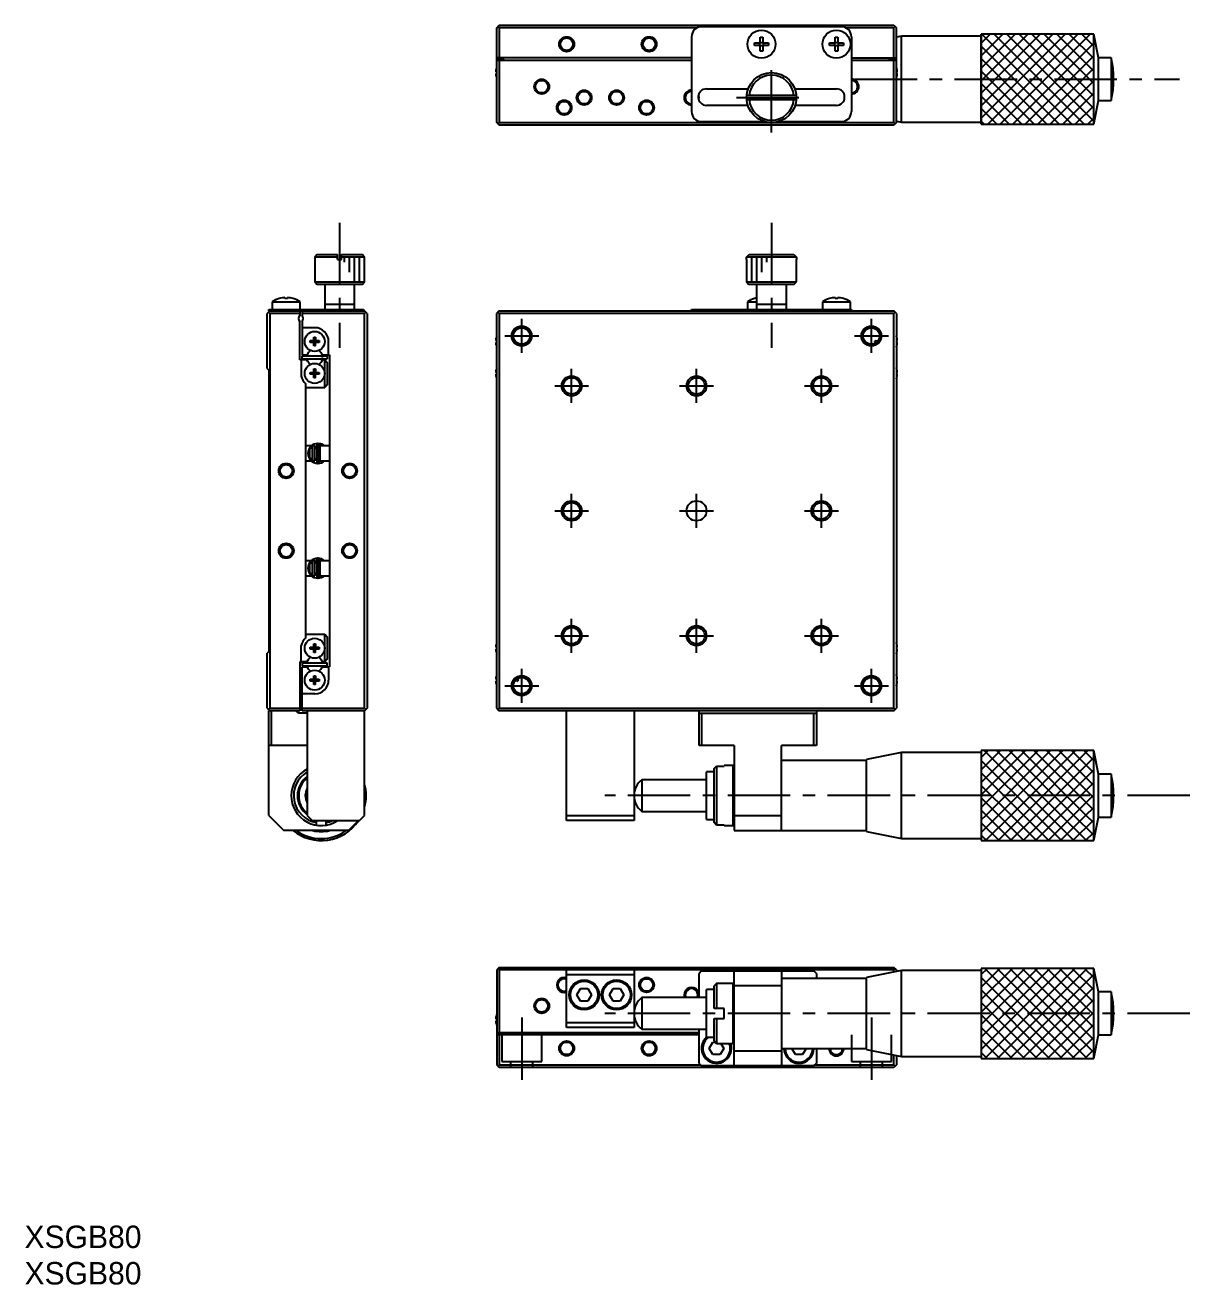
# Model space of a CAD drawing. Extents: x -23 to 392, y 4 to 256.
# Drawn here: x -23 to 210.2, y 4.2 to 256.3 of the extents above; entities that cross this region are included whole.
import ezdxf

# ---------------------------------------------------------------- set-up
doc = ezdxf.new("R2010")
doc.units = 0
doc.header["$LTSCALE"] = 10
doc.linetypes.add('CENTER', pattern=[2, 1.25, -0.25, 0.25, -0.25])
doc.linetypes.add('DASHED', pattern=[3.5, 2, -1.5])
doc.layers.get('0').update_dxf_attribs({"linetype": 'CONTINUOUS'})
doc.layers.add('CENTER', color=1, linetype='CENTER')
doc.styles.get("Standard").update_dxf_attribs({"font": 'FGP教科書体NT-M'})

msp = doc.modelspace()

# ---------------------------------------------------------------- linework, layer by layer
at = {"color": 7, "linetype": 'CONTINUOUS'}
for p, q in [((71.444519, 255.826971), (71.944519, 256.326971)), ((71.444519, 236.826971), (71.444519, 255.826971)), ((71.944519, 255.826971), (71.694519, 256.076971)), ((71.944519, 256.326971), (150.944519, 256.326971)), ((111.572739, 255.826971), (71.944519, 255.826971)), ((71.944519, 255.826971), (71.944519, 249.826971)), ((140.444519, 256.026971), (112.444519, 256.026971)), ((150.944519, 255.826971), (141.316298, 255.826971)), ((150.944519, 256.326971), (151.444519, 255.826971)), ((151.194519, 256.076971), (150.944519, 255.826971)), ((150.944519, 249.826971), (150.944519, 255.826971)), ((151.444519, 236.826971), (151.444519, 255.826971)), ((110.444519, 254.026971), (110.444519, 239.026971)), ((123.04538, 252.266971), (123.04538, 252.786971)), ((123.04538, 252.786971), (124.184519, 252.786971)), ((124.184519, 252.266971), (123.04538, 252.266971)), ((124.115077, 252.266971), (124.115077, 252.786971)), ((124.184519, 253.92611), (124.704519, 253.92611)), ((124.184519, 252.786971), (124.184519, 253.92611)), ((124.184519, 252.856413), (124.704519, 252.856413)), ((124.184519, 251.127832), (124.184519, 252.266971)), ((124.704519, 252.197529), (124.184519, 252.197529)), ((124.704519, 253.92611), (124.704519, 252.786971)), ((124.704519, 252.786971), (125.843658, 252.786971)), ((124.704519, 252.266971), (124.704519, 251.127832)), ((125.843658, 252.266971), (124.704519, 252.266971)), ((124.77396, 252.786971), (124.77396, 252.266971)), ((125.843658, 252.786971), (125.843658, 252.266971)), ((138.04538, 252.266971), (138.04538, 252.786971)), ((138.04538, 252.786971), (139.184519, 252.786971)), ((139.184519, 252.266971), (138.04538, 252.266971)), ((139.115077, 252.266971), (139.115077, 252.786971)), ((139.184519, 253.92611), (139.704519, 253.92611)), ((139.184519, 252.786971), (139.184519, 253.92611)), ((139.184519, 252.856413), (139.704519, 252.856413)), ((139.184519, 251.127832), (139.184519, 252.266971)), ((139.704519, 252.197529), (139.184519, 252.197529)), ((139.704519, 253.92611), (139.704519, 252.786971)), ((139.704519, 252.786971), (140.843658, 252.786971)), ((139.704519, 252.266971), (139.704519, 251.127832)), ((140.843658, 252.266971), (139.704519, 252.266971)), ((139.77396, 252.786971), (139.77396, 252.266971)), ((140.843658, 252.786971), (140.843658, 252.266971)), ((142.444519, 254.026971), (142.444519, 239.026971)), ((152.444519, 254.126971), (151.444519, 253.926971)), ((152.444519, 236.926971), (152.444519, 254.126971)), ((168.444519, 254.126971), (152.444519, 254.126971)), ((190.944519, 254.526971), (168.444519, 254.526971)), ((168.444519, 236.526971), (168.444519, 254.526971)), ((190.944519, 254.526971), (168.444519, 254.526971)), ((168.444519, 254.526971), (168.444519, 236.526971)), ((191.944519, 249.826971), (190.944519, 254.526971)), ((190.944519, 236.526971), (190.944519, 254.526971)), ((190.944519, 236.526971), (190.944519, 254.526971)), ((110.444519, 249.826971), (71.444519, 249.826971)), ((124.704519, 251.127832), (124.184519, 251.127832)), ((139.704519, 251.127832), (139.184519, 251.127832)), ((142.444519, 249.826971), (151.444519, 249.826971)), ((194.444519, 249.826971), (191.944519, 249.826971)), ((191.944519, 241.226971), (191.944519, 249.826971)), ((194.444519, 249.826971), (194.444519, 241.226971)), ((71.370375, 247.715587), (71.374997, 247.713332)), ((71.444519, 249.526971), (72.844519, 249.526971)), ((71.444519, 249.326971), (110.444519, 249.326971)), ((71.944519, 249.326971), (71.944519, 236.826971)), ((72.844519, 249.326971), (72.844519, 249.526971)), ((142.444519, 249.326971), (151.444519, 249.326971)), ((151.444519, 249.526971), (150.044519, 249.526971)), ((150.044519, 249.326971), (150.044519, 249.526971)), ((150.944519, 236.826971), (150.944519, 249.326971)), ((151.51404, 247.713332), (151.518663, 247.715587)), ((71.25466, 247.006971), (71.374997, 247.006971)), ((71.374997, 246.646971), (71.25466, 246.646971)), ((71.374997, 245.940609), (71.370375, 245.938355)), ((71.374997, 247.006971), (71.374997, 246.646971)), ((151.51404, 247.006971), (151.634378, 247.006971)), ((151.51404, 246.646971), (151.51404, 247.006971)), ((151.634378, 246.646971), (151.51404, 246.646971)), ((151.518663, 245.938355), (151.51404, 245.940609)), ((113.444519, 243.576971), (121.76077, 243.576971)), ((131.428493, 242.226971), (121.460544, 242.226971)), ((131.128267, 243.576971), (139.444519, 243.576971)), ((121.690836, 240.276971), (113.444519, 240.276971)), ((121.460544, 241.426971), (131.428493, 241.426971)), ((139.444519, 240.276971), (131.198201, 240.276971)), ((190.944519, 236.526971), (191.944519, 241.226971)), ((191.944519, 241.226971), (194.444519, 241.226971)), ((112.444519, 237.026971), (125.044519, 237.026971)), ((127.844519, 237.026971), (140.444519, 237.026971)), ((151.444519, 237.126971), (152.444519, 236.926971)), ((71.944519, 236.326971), (71.444519, 236.826971)), ((71.944519, 236.826971), (71.694519, 236.576971)), ((71.944519, 236.826971), (150.944519, 236.826971)), ((150.944519, 236.326971), (71.944519, 236.326971)), ((151.194519, 236.576971), (150.944519, 236.826971)), ((151.444519, 236.826971), (150.944519, 236.326971)), ((152.444519, 236.926971), (168.444519, 236.926971)), ((168.444519, 236.526971), (190.944519, 236.526971)), ((168.444519, 236.526971), (190.944519, 236.526971)), ((35.499437, 210.426823), (34.999437, 209.926823)), ((39.599437, 209.926823), (34.999437, 209.926823)), ((34.999437, 209.926823), (34.999437, 204.926823)), ((35.499437, 210.426823), (39.599437, 210.426823)), ((39.599437, 209.426823), (39.599437, 210.426823)), ((39.599437, 209.426823), (40.399437, 209.426823)), ((40.399437, 210.426823), (44.499437, 210.426823)), ((40.399437, 209.426823), (40.399437, 210.426823)), ((44.999437, 209.926823), (40.399437, 209.926823)), ((44.999437, 209.926823), (44.499437, 210.426823)), ((44.999437, 204.926823), (44.999437, 209.926823)), ((121.444519, 209.426823), (121.460544, 209.426823)), ((121.444519, 209.426823), (121.444519, 204.926823)), ((121.460544, 209.926823), (121.962332, 210.426823)), ((121.460544, 209.426823), (121.460544, 209.926823)), ((131.428493, 209.926823), (121.460544, 209.926823)), ((121.962332, 210.426823), (130.926706, 210.426823)), ((130.926706, 210.426823), (131.428493, 209.926823)), ((131.428493, 209.926823), (131.428493, 209.426823)), ((131.428493, 209.426823), (131.444519, 209.426823)), ((131.444519, 204.926823), (131.444519, 209.426823)), ((34.999437, 204.926823), (35.499437, 204.426823)), ((34.999437, 204.926823), (44.999437, 204.926823)), ((44.499437, 204.426823), (35.499437, 204.426823)), ((36.999437, 204.426823), (36.999437, 199.426823)), ((42.999437, 199.426823), (42.999437, 204.426823)), ((44.499437, 204.426823), (44.999437, 204.926823)), ((121.444519, 204.926823), (131.444519, 204.926823)), ((121.444519, 204.926823), (121.944519, 204.426823)), ((130.944519, 204.426823), (121.944519, 204.426823)), ((123.444519, 204.426823), (123.444519, 199.426823)), ((129.444519, 199.426823), (129.444519, 204.426823)), ((130.944519, 204.426823), (131.444519, 204.926823)), ((29.039437, 201.620028), (29.039437, 201.813285)), ((29.559437, 201.813285), (29.559437, 201.620028)), ((139.184519, 201.620028), (139.184519, 201.813285)), ((139.704519, 201.813285), (139.704519, 201.620028)), ((25.799437, 199.126823), (25.799437, 199.426823)), ((25.799437, 199.426823), (44.799437, 199.426823)), ((26.499437, 200.969286), (32.099437, 200.969286)), ((26.499437, 200.969286), (26.499437, 199.426823)), ((27.900298, 201.620028), (27.897289, 201.626196)), ((29.559437, 201.620028), (29.039437, 201.620028)), ((30.701585, 201.626196), (30.698576, 201.620028)), ((32.099437, 199.426823), (32.099437, 200.969286)), ((42.999437, 200.426823), (36.999437, 200.426823)), ((44.799437, 199.426823), (44.799437, 199.126823)), ((110.444519, 199.126823), (110.444519, 199.426823)), ((110.444519, 199.426823), (142.444519, 199.426823)), ((121.644519, 200.969286), (123.444519, 200.969286)), ((121.644519, 200.969286), (121.644519, 199.426823)), ((123.04538, 201.620028), (123.042371, 201.626196)), ((129.444519, 200.426823), (123.444519, 200.426823)), ((136.644519, 200.969286), (142.244519, 200.969286)), ((136.644519, 200.969286), (136.644519, 199.426823)), ((138.04538, 201.620028), (138.042371, 201.626196)), ((139.704519, 201.620028), (139.184519, 201.620028)), ((140.846666, 201.626196), (140.843658, 201.620028)), ((142.244519, 199.426823), (142.244519, 200.969286)), ((142.444519, 199.426823), (142.444519, 199.126823)), ((25.999437, 199.126823), (25.499437, 198.626823)), ((25.499437, 187.626823), (25.499437, 198.626823)), ((25.999437, 198.626823), (25.749437, 198.876823)), ((25.799437, 199.126823), (44.999437, 199.126823)), ((25.999437, 198.626823), (25.999437, 119.626823)), ((31.999437, 198.626823), (25.999437, 198.626823)), ((31.999437, 199.126823), (31.999437, 198.288261)), ((31.999437, 189.326823), (31.999437, 196.965385)), ((32.499437, 199.126823), (32.499437, 198.226823)), ((44.999437, 198.626823), (32.499437, 198.626823)), ((32.499437, 197.026823), (32.499437, 190.326823)), ((45.499437, 198.626823), (44.999437, 199.126823)), ((45.249437, 198.876823), (44.999437, 198.626823)), ((44.999437, 119.626823), (44.999437, 198.626823)), ((45.499437, 198.626823), (45.499437, 119.626823)), ((71.944519, 199.126823), (71.444519, 198.626823)), ((71.444519, 119.626823), (71.444519, 198.626823)), ((71.944519, 198.626823), (71.694519, 198.876823)), ((71.944519, 199.126823), (150.944519, 199.126823)), ((150.944519, 198.626823), (71.944519, 198.626823)), ((71.944519, 198.626823), (71.944519, 119.626823)), ((151.444519, 198.626823), (150.944519, 199.126823)), ((151.194519, 198.876823), (150.944519, 198.626823)), ((150.944519, 119.626823), (150.944519, 198.626823)), ((151.444519, 198.626823), (151.444519, 119.626823)), ((35.049437, 195.776823), (32.499437, 195.776823)), ((34.113075, 193.206823), (34.819437, 193.206823)), ((34.113075, 192.846823), (34.113075, 193.206823)), ((34.819437, 192.846823), (34.113075, 192.846823)), ((34.819437, 193.913185), (35.179437, 193.913185)), ((34.819437, 193.206823), (34.819437, 193.913185)), ((34.829809, 193.196451), (34.819437, 193.206823)), ((34.829809, 192.857195), (34.819437, 192.846823)), ((34.819437, 192.140462), (34.819437, 192.846823)), ((35.179437, 192.140462), (34.819437, 192.140462)), ((34.829809, 192.857195), (34.829809, 193.196451)), ((34.829809, 193.196451), (35.169065, 193.196451)), ((35.169065, 192.857195), (34.829809, 192.857195)), ((35.169065, 193.196451), (35.179437, 193.206823)), ((35.169065, 193.196451), (35.169065, 192.857195)), ((35.169065, 192.857195), (35.179437, 192.846823)), ((35.179437, 193.913185), (35.179437, 193.206823)), ((35.179437, 193.206823), (35.885798, 193.206823)), ((35.885798, 192.846823), (35.179437, 192.846823)), ((35.179437, 192.140462), (35.179437, 192.846823)), ((35.885798, 193.206823), (35.885798, 192.846823)), ((37.799437, 190.326823), (37.799437, 193.026823)), ((71.25466, 193.206823), (71.374997, 193.206823)), ((71.374997, 192.846823), (71.25466, 192.846823)), ((71.370375, 193.915439), (71.374997, 193.913185)), ((71.374997, 192.140462), (71.370375, 192.138207)), ((71.374997, 193.206823), (71.374997, 192.846823)), ((147.075773, 192.988107), (147.044519, 192.973053)), ((147.106516, 193.004416), (147.075773, 192.988107)), ((147.136546, 193.02205), (147.106516, 193.004416)), ((147.165666, 193.041079), (147.136546, 193.02205)), ((147.193675, 193.061576), (147.165666, 193.041079)), ((147.220374, 193.08361), (147.193675, 193.061576)), ((147.233497, 193.095552), (147.220374, 193.08361)), ((147.24621, 193.107989), (147.233497, 193.095552)), ((147.25844, 193.120907), (147.24621, 193.107989)), ((147.270113, 193.134291), (147.25844, 193.120907)), ((147.281158, 193.148129), (147.270113, 193.134291)), ((147.291502, 193.162407), (147.281158, 193.148129)), ((147.301071, 193.177111), (147.291502, 193.162407)), ((147.30821, 193.189342), (147.301071, 193.177111)), ((147.314782, 193.20188), (147.30821, 193.189342)), ((147.320743, 193.214676), (147.314782, 193.20188)), ((147.326051, 193.227685), (147.320743, 193.214676)), ((147.330663, 193.24086), (147.326051, 193.227685)), ((147.334536, 193.254155), (147.330663, 193.24086)), ((147.337248, 193.26566), (147.334536, 193.254155)), ((147.339397, 193.277251), (147.337248, 193.26566)), ((147.340982, 193.288888), (147.339397, 193.277251)), ((147.342007, 193.300528), (147.340982, 193.288888)), ((147.3424, 193.307826), (147.342007, 193.300528)), ((151.51404, 193.913185), (151.518663, 193.915439)), ((151.51404, 192.846823), (151.51404, 193.206823)), ((151.51404, 193.206823), (151.634378, 193.206823)), ((151.634378, 192.846823), (151.51404, 192.846823)), ((151.518663, 192.138207), (151.51404, 192.140462)), ((33.455025, 189.326823), (31.999437, 189.326823)), ((32.299437, 189.326823), (32.299437, 186.104808)), ((32.499437, 190.326823), (33.455025, 190.326823)), ((32.499437, 189.526823), (32.499437, 190.126823)), ((32.499437, 190.126823), (37.499437, 190.126823)), ((32.499437, 189.526823), (37.499437, 189.526823)), ((33.455025, 190.326823), (33.624621, 190.620573)), ((33.624621, 189.033073), (33.455025, 189.326823)), ((36.374252, 190.620573), (36.543849, 190.326823)), ((36.543849, 189.326823), (36.374252, 189.033073)), ((36.543849, 190.326823), (37.999437, 190.326823)), ((36.999437, 189.326823), (36.543849, 189.326823)), ((36.999437, 189.326823), (37.499437, 188.826823)), ((36.999437, 183.826823), (36.999437, 189.326823)), ((37.499437, 190.126823), (37.499437, 189.526823)), ((37.999437, 190.326823), (37.999437, 127.926823)), ((25.499437, 187.626823), (25.849437, 187.276823)), ((25.849437, 187.276823), (25.849437, 130.976823)), ((34.113075, 186.806823), (34.819437, 186.806823)), ((34.113075, 186.446823), (34.113075, 186.806823)), ((34.819437, 187.513185), (35.179437, 187.513185)), ((34.819437, 186.806823), (34.819437, 187.513185)), ((34.829809, 186.796451), (34.819437, 186.806823)), ((34.829809, 186.457195), (34.829809, 186.796451)), ((34.829809, 186.796451), (35.169065, 186.796451)), ((35.169065, 186.796451), (35.179437, 186.806823)), ((35.169065, 186.796451), (35.169065, 186.457195)), ((35.179437, 187.513185), (35.179437, 186.806823)), ((35.179437, 186.806823), (35.885798, 186.806823)), ((35.885798, 186.806823), (35.885798, 186.446823)), ((37.499437, 188.826823), (37.499437, 184.326823)), ((71.25466, 186.806823), (71.374997, 186.806823)), ((71.370375, 187.515439), (71.374997, 187.513185)), ((71.374997, 186.806823), (71.374997, 186.446823)), ((151.51404, 187.513185), (151.518663, 187.515439)), ((151.51404, 186.446823), (151.51404, 186.806823)), ((151.51404, 186.806823), (151.634378, 186.806823)), ((33.199437, 133.705886), (33.199437, 184.547761)), ((34.819437, 186.446823), (34.113075, 186.446823)), ((34.829809, 186.457195), (34.819437, 186.446823)), ((34.819437, 185.740462), (34.819437, 186.446823)), ((35.179437, 185.740462), (34.819437, 185.740462)), ((35.169065, 186.457195), (34.829809, 186.457195)), ((35.169065, 186.457195), (35.179437, 186.446823)), ((35.885798, 186.446823), (35.179437, 186.446823)), ((35.179437, 185.740462), (35.179437, 186.446823)), ((37.499437, 184.326823), (36.999437, 183.826823)), ((71.374997, 186.446823), (71.25466, 186.446823)), ((71.374997, 185.740462), (71.370375, 185.738207)), ((151.634378, 186.446823), (151.51404, 186.446823)), ((151.518663, 185.738207), (151.51404, 185.740462)), ((33.199437, 183.826823), (36.999437, 183.826823)), ((34.354053, 172.126823), (33.199437, 172.126823)), ((33.999437, 171.543338), (34.499437, 172.072507)), ((33.999437, 169.710308), (33.999437, 171.543338)), ((34.999437, 172.126823), (34.499437, 172.126823)), ((34.499437, 172.126823), (34.499437, 169.126823)), ((34.999399, 172.014244), (35.429119, 172.143116)), ((34.999437, 169.126823), (34.999437, 172.126823)), ((35.429171, 171.626823), (34.999437, 171.626823)), ((35.199437, 171.626823), (35.199437, 172.09137)), ((35.429171, 172.383511), (35.429171, 168.833511)), ((36.434212, 172.448991), (35.682811, 172.607044)), ((35.870415, 172.452361), (35.868584, 172.451583)), ((35.903716, 172.465488), (35.870415, 172.452361)), ((35.879171, 168.833511), (35.879171, 172.383511)), ((35.879171, 171.783959), (35.999429, 172.012676)), ((35.999437, 171.626823), (35.879171, 171.626823)), ((35.937619, 172.476933), (35.903716, 172.465488)), ((35.972042, 172.486671), (35.937619, 172.476933)), ((36.006899, 172.494677), (35.972042, 172.486671)), ((35.999437, 172.126823), (35.999437, 169.126823)), ((37.999437, 172.126823), (35.999437, 172.126823)), ((36.042106, 172.500932), (36.006899, 172.494677)), ((36.077576, 172.505421), (36.042106, 172.500932)), ((36.113223, 172.508133), (36.077576, 172.505421)), ((36.14896, 172.509062), (36.113223, 172.508133)), ((36.1847, 172.508205), (36.14896, 172.509062)), ((36.220355, 172.505563), (36.1847, 172.508205)), ((36.255838, 172.501143), (36.220355, 172.505563)), ((36.291062, 172.494956), (36.255838, 172.501143)), ((36.325941, 172.487016), (36.291062, 172.494956)), ((36.322692, 172.140417), (36.315805, 172.126823)), ((36.329678, 172.154648), (36.322692, 172.140417)), ((36.36039, 172.477341), (36.325941, 172.487016)), ((36.434575, 172.448842), (36.326206, 172.126796)), ((36.336722, 172.169433), (36.329678, 172.154648)), ((36.343779, 172.18468), (36.336722, 172.169433)), ((36.350809, 172.200299), (36.343779, 172.18468)), ((36.357768, 172.216194), (36.350809, 172.200299)), ((36.364614, 172.232269), (36.357768, 172.216194)), ((36.394322, 172.465955), (36.36039, 172.477341)), ((36.371306, 172.248428), (36.364614, 172.232269)), ((36.377803, 172.264572), (36.371306, 172.248428)), ((36.384067, 172.280604), (36.377803, 172.264572)), ((36.390059, 172.296426), (36.384067, 172.280604)), ((36.395742, 172.311945), (36.390059, 172.296426)), ((36.425909, 172.453618), (36.394322, 172.465955)), ((36.401084, 172.327064), (36.395742, 172.311945)), ((36.406051, 172.341694), (36.401084, 172.327064)), ((36.410613, 172.355745), (36.406051, 172.341694)), ((36.414743, 172.369133), (36.410613, 172.355745)), ((36.418415, 172.381777), (36.414743, 172.369133)), ((36.421608, 172.3936), (36.418415, 172.381777)), ((36.424303, 172.40453), (36.421608, 172.3936)), ((36.426482, 172.414503), (36.424303, 172.40453)), ((36.424477, 172.453914), (36.426619, 172.453225)), ((36.953791, 172.126992), (36.425437, 172.452691)), ((36.428134, 172.423456), (36.426482, 172.414503)), ((36.426619, 172.453225), (36.428232, 172.451284)), ((36.429247, 172.431337), (36.428134, 172.423456)), ((36.428232, 172.451284), (36.429306, 172.448102)), ((36.429815, 172.438098), (36.429247, 172.431337)), ((36.429306, 172.448102), (36.429835, 172.443697)), ((36.429835, 172.443697), (36.429815, 172.438098)), ((36.467765, 172.43441), (36.434212, 172.448991)), ((33.199437, 169.126823), (34.312818, 169.126823)), ((34.499437, 169.18114), (33.999437, 169.710308)), ((34.499437, 169.126823), (34.999437, 169.126823)), ((34.999437, 169.626823), (35.429171, 169.626823)), ((35.199437, 169.126823), (35.199437, 169.626823)), ((35.879171, 169.626823), (35.999437, 169.626823)), ((35.999392, 169.20437), (35.879171, 169.433062)), ((36.003865, 169.097549), (35.879189, 169.073892)), ((35.999437, 169.126823), (37.999437, 169.126823)), ((36.110671, 169.126449), (36.003865, 169.097549)), ((36.367322, 168.741286), (36.425909, 168.763403)), ((36.42234, 168.763462), (36.424477, 168.763107)), ((36.424477, 168.763107), (36.424159, 168.763883)), ((36.425909, 168.763403), (36.424477, 168.763107)), ((36.425652, 168.76442), (36.455908, 168.777377)), ((34.302977, 149.126823), (33.199437, 149.126823)), ((33.999437, 148.543338), (34.499437, 149.072507)), ((34.999437, 149.126823), (34.499437, 149.126823)), ((34.499437, 149.126823), (34.499437, 146.126823)), ((34.999387, 149.056176), (35.419891, 149.180799)), ((34.999437, 146.126823), (34.999437, 149.126823)), ((35.199437, 149.126823), (35.18494, 149.126823)), ((35.199437, 148.626823), (35.199437, 149.126823)), ((35.419942, 149.421194), (35.419942, 145.871194)), ((36.458537, 149.472094), (35.673583, 149.644727)), ((35.861187, 149.490045), (35.859355, 149.489266)), ((35.894488, 149.503171), (35.861187, 149.490045)), ((35.869942, 145.871194), (35.869942, 149.421194)), ((35.869942, 148.821642), (35.999406, 149.056348)), ((35.928391, 149.514617), (35.894488, 149.503171)), ((35.962813, 149.524355), (35.928391, 149.514617)), ((35.99767, 149.532361), (35.962813, 149.524355)), ((36.032877, 149.538616), (35.99767, 149.532361)), ((35.999437, 149.126823), (35.999437, 146.126823)), ((37.999437, 149.126823), (35.999437, 149.126823)), ((36.068347, 149.543105), (36.032877, 149.538616)), ((36.103994, 149.545817), (36.068347, 149.543105)), ((36.139731, 149.546745), (36.103994, 149.545817)), ((36.175471, 149.545888), (36.139731, 149.546745)), ((36.211126, 149.543247), (36.175471, 149.545888)), ((36.246609, 149.538827), (36.211126, 149.543247)), ((36.281833, 149.53264), (36.246609, 149.538827)), ((36.316713, 149.524699), (36.281833, 149.53264)), ((36.293064, 149.139194), (36.286033, 149.126823)), ((36.30037, 149.152646), (36.293064, 149.139194)), ((36.425346, 149.486525), (36.29653, 149.126795)), ((36.307897, 149.167078), (36.30037, 149.152646)), ((36.315588, 149.182382), (36.307897, 149.167078)), ((36.323387, 149.198444), (36.315588, 149.182382)), ((36.351161, 149.515024), (36.316713, 149.524699)), ((36.331234, 149.215144), (36.323387, 149.198444)), ((36.339071, 149.232357), (36.331234, 149.215144)), ((36.346839, 149.249954), (36.339071, 149.232357)), ((36.354481, 149.267804), (36.346839, 149.249954)), ((36.385093, 149.503638), (36.351161, 149.515024)), ((36.361939, 149.285772), (36.354481, 149.267804)), ((36.369157, 149.303725), (36.361939, 149.285772)), ((36.376081, 149.321528), (36.369157, 149.303725)), ((36.38266, 149.339049), (36.376081, 149.321528)), ((36.388844, 149.356155), (36.38266, 149.339049)), ((36.41668, 149.491301), (36.385093, 149.503638)), ((36.394588, 149.37272), (36.388844, 149.356155)), ((36.399847, 149.388619), (36.394588, 149.37272)), ((36.404584, 149.403734), (36.399847, 149.388619)), ((36.408761, 149.417951), (36.404584, 149.403734)), ((36.412349, 149.431164), (36.408761, 149.417951)), ((36.41532, 149.443274), (36.412349, 149.431164)), ((36.415249, 149.491598), (36.417598, 149.490753)), ((36.417652, 149.454191), (36.41532, 149.443274)), ((36.987414, 149.126976), (36.416208, 149.490375)), ((36.417598, 149.490753), (36.419292, 149.48836)), ((36.419328, 149.463832), (36.417652, 149.454191)), ((36.419292, 149.48836), (36.420317, 149.484437)), ((36.420335, 149.472127), (36.419328, 149.463832)), ((36.420317, 149.484437), (36.420665, 149.479012)), ((36.420665, 149.479012), (36.420335, 149.472127)), ((33.999437, 146.710308), (33.999437, 148.543338)), ((34.499437, 146.18114), (33.999437, 146.710308)), ((35.419942, 148.626823), (34.999437, 148.626823)), ((34.999437, 146.626823), (35.419942, 146.626823)), ((35.199437, 146.160926), (35.199437, 146.626823)), ((35.999437, 148.626823), (35.869942, 148.626823)), ((35.869942, 146.626823), (35.999437, 146.626823)), ((35.999396, 146.236046), (35.869942, 146.470746)), ((33.199437, 146.126823), (34.346897, 146.126823)), ((34.499437, 146.126823), (34.999437, 146.126823)), ((35.99945, 146.136361), (35.869961, 146.111576)), ((35.999437, 146.126823), (37.999437, 146.126823)), ((36.358093, 145.77897), (36.41668, 145.801087)), ((36.413111, 145.801145), (36.415249, 145.800791)), ((36.415249, 145.800791), (36.41493, 145.801566)), ((36.41668, 145.801087), (36.415249, 145.800791)), ((36.416424, 145.802104), (36.446679, 145.81506)), ((33.199437, 134.426823), (36.999437, 134.426823)), ((36.999437, 134.426823), (37.499437, 133.926823)), ((36.999437, 128.926823), (36.999437, 134.426823)), ((37.499437, 133.926823), (37.499437, 129.426823)), ((32.299437, 128.926823), (32.299437, 132.148839)), ((34.113075, 131.806823), (34.819437, 131.806823)), ((34.113075, 131.446823), (34.113075, 131.806823)), ((34.819437, 131.446823), (34.113075, 131.446823)), ((34.819437, 132.513185), (35.179437, 132.513185)), ((34.819437, 131.806823), (34.819437, 132.513185)), ((34.829809, 131.796451), (34.819437, 131.806823)), ((34.829809, 131.457195), (34.819437, 131.446823)), ((34.819437, 130.740462), (34.819437, 131.446823)), ((34.829809, 131.457195), (34.829809, 131.796451)), ((34.829809, 131.796451), (35.169065, 131.796451)), ((35.169065, 131.457195), (34.829809, 131.457195)), ((35.169065, 131.796451), (35.179437, 131.806823)), ((35.169065, 131.796451), (35.169065, 131.457195)), ((35.169065, 131.457195), (35.179437, 131.446823)), ((35.179437, 132.513185), (35.179437, 131.806823)), ((35.179437, 131.806823), (35.885798, 131.806823)), ((35.885798, 131.446823), (35.179437, 131.446823)), ((35.179437, 130.740462), (35.179437, 131.446823)), ((35.885798, 131.806823), (35.885798, 131.446823)), ((71.25466, 131.806823), (71.374997, 131.806823)), ((71.374997, 131.446823), (71.25466, 131.446823)), ((71.370375, 132.515439), (71.374997, 132.513185)), ((71.374997, 131.806823), (71.374997, 131.446823)), ((151.51404, 132.513185), (151.518663, 132.515439)), ((151.51404, 131.446823), (151.51404, 131.806823)), ((151.51404, 131.806823), (151.634378, 131.806823)), ((151.634378, 131.446823), (151.51404, 131.446823)), ((25.849437, 130.976823), (25.499437, 130.626823)), ((25.499437, 119.626823), (25.499437, 130.626823)), ((33.455025, 128.926823), (31.999437, 128.926823)), ((31.999437, 128.926823), (31.999437, 119.126823)), ((32.499437, 128.726823), (37.499437, 128.726823)), ((32.499437, 128.726823), (32.499437, 128.126823)), ((33.624621, 129.220573), (33.455025, 128.926823)), ((35.179437, 130.740462), (34.819437, 130.740462)), ((36.543849, 128.926823), (36.374252, 129.220573)), ((36.999437, 128.926823), (36.543849, 128.926823)), ((37.499437, 129.426823), (36.999437, 128.926823)), ((37.499437, 128.126823), (37.499437, 128.726823)), ((71.374997, 130.740462), (71.370375, 130.738207)), ((151.518663, 130.738207), (151.51404, 130.740462)), ((32.499437, 128.126823), (37.499437, 128.126823)), ((32.499437, 127.926823), (33.455025, 127.926823)), ((32.499437, 119.126823), (32.499437, 127.926823)), ((33.455025, 127.926823), (33.624621, 127.633073)), ((34.819437, 126.113185), (35.179437, 126.113185)), ((34.819437, 125.406823), (34.819437, 126.113185)), ((35.179437, 126.113185), (35.179437, 125.406823)), ((36.374252, 127.633073), (36.543849, 127.926823)), ((36.543849, 127.926823), (37.999437, 127.926823)), ((37.799437, 127.926823), (37.799437, 125.226823)), ((71.370375, 126.115439), (71.374997, 126.113185)), ((151.51404, 126.113185), (151.518663, 126.115439)), ((34.113075, 125.406823), (34.819437, 125.406823)), ((34.113075, 125.046823), (34.113075, 125.406823)), ((34.819437, 125.046823), (34.113075, 125.046823)), ((34.829809, 125.396451), (34.819437, 125.406823)), ((34.829809, 125.057195), (34.819437, 125.046823)), ((34.819437, 124.340462), (34.819437, 125.046823)), ((35.179437, 124.340462), (34.819437, 124.340462)), ((34.829809, 125.057195), (34.829809, 125.396451)), ((34.829809, 125.396451), (35.169065, 125.396451)), ((35.169065, 125.057195), (34.829809, 125.057195)), ((35.169065, 125.396451), (35.179437, 125.406823)), ((35.169065, 125.396451), (35.169065, 125.057195)), ((35.169065, 125.057195), (35.179437, 125.046823)), ((35.179437, 125.406823), (35.885798, 125.406823)), ((35.885798, 125.046823), (35.179437, 125.046823)), ((35.179437, 124.340462), (35.179437, 125.046823)), ((35.885798, 125.406823), (35.885798, 125.046823)), ((71.25466, 125.406823), (71.374997, 125.406823)), ((71.374997, 125.046823), (71.25466, 125.046823)), ((71.374997, 124.340462), (71.370375, 124.338207)), ((71.374997, 125.406823), (71.374997, 125.046823)), ((75.546637, 124.94582), (75.54703, 124.953119)), ((75.54703, 124.953119), (75.548055, 124.964759)), ((75.548055, 124.964759), (75.549641, 124.976395)), ((75.549641, 124.976395), (75.551789, 124.987987)), ((75.551789, 124.987987), (75.554501, 124.999491)), ((75.554501, 124.999491), (75.558374, 125.012786)), ((75.558374, 125.012786), (75.562986, 125.025962)), ((75.562986, 125.025962), (75.568294, 125.03897)), ((75.568294, 125.03897), (75.574255, 125.051767)), ((75.574255, 125.051767), (75.580827, 125.064304)), ((75.580827, 125.064304), (75.587966, 125.076536)), ((75.587966, 125.076536), (75.597536, 125.09124)), ((75.597536, 125.09124), (75.607879, 125.105517)), ((75.607879, 125.105517), (75.618924, 125.119355)), ((75.618924, 125.119355), (75.630597, 125.13274)), ((75.630597, 125.13274), (75.642827, 125.145658)), ((75.642827, 125.145658), (75.65554, 125.158094)), ((75.65554, 125.158094), (75.668663, 125.170037)), ((75.668663, 125.170037), (75.695363, 125.192071)), ((75.695363, 125.192071), (75.723372, 125.212567)), ((75.723372, 125.212567), (75.752491, 125.231597)), ((75.752491, 125.231597), (75.782522, 125.24923)), ((75.782522, 125.24923), (75.813264, 125.265539)), ((75.813264, 125.265539), (75.844519, 125.280594)), ((151.51404, 125.046823), (151.51404, 125.406823)), ((151.51404, 125.406823), (151.634378, 125.406823)), ((151.634378, 125.046823), (151.51404, 125.046823)), ((151.518663, 124.338207), (151.51404, 124.340462)), ((35.049437, 122.476823), (32.499437, 122.476823)), ((25.499437, 119.626823), (25.999437, 119.126823)), ((25.749437, 119.376823), (25.999437, 119.626823)), ((31.999437, 119.126823), (25.799437, 119.126823)), ((25.799437, 98.126823), (25.799437, 119.126823)), ((25.999437, 119.626823), (31.999437, 119.626823)), ((26.299437, 119.126823), (26.299437, 112.126823)), ((31.799437, 118.626823), (31.299437, 119.126823)), ((33.499437, 118.626823), (31.799437, 118.626823)), ((32.499437, 119.626823), (44.999437, 119.626823)), ((44.999437, 119.126823), (32.499437, 119.126823)), ((33.499437, 119.126823), (33.499437, 98.126823)), ((44.999437, 119.626823), (45.249437, 119.376823)), ((45.499437, 119.626823), (44.999437, 119.126823)), ((44.999437, 98.126823), (44.999437, 119.126823)), ((71.444519, 119.626823), (71.944519, 119.126823)), ((71.944519, 119.626823), (71.694519, 119.376823)), ((71.944519, 119.626823), (150.944519, 119.626823)), ((150.944519, 119.126823), (71.944519, 119.126823)), ((85.444519, 97.126823), (85.444519, 119.126823)), ((98.944519, 119.126823), (98.944519, 97.126823)), ((111.944519, 112.126823), (111.944519, 119.126823)), ((111.944519, 118.626823), (135.444519, 118.626823)), ((112.444519, 118.626823), (112.444519, 112.126823)), ((134.944519, 112.126823), (134.944519, 118.626823)), ((135.444519, 119.126823), (135.444519, 112.126823)), ((151.194519, 119.376823), (150.944519, 119.626823)), ((150.944519, 119.126823), (151.444519, 119.626823)), ((33.499437, 112.126823), (25.799437, 112.126823)), ((118.944519, 112.126823), (111.944519, 112.126823)), ((118.944519, 112.126823), (118.944519, 95.126823)), ((135.444519, 112.126823), (128.444519, 112.126823)), ((128.444519, 95.126823), (128.444519, 112.126823)), ((190.944519, 111.126823), (168.444519, 111.126823)), ((168.444519, 111.126823), (168.444519, 93.126823)), ((190.944519, 111.126823), (168.444519, 111.126823)), ((168.444519, 111.126823), (168.444519, 93.126823)), ((190.944519, 93.126823), (190.944519, 111.126823)), ((191.944519, 106.426823), (190.944519, 111.126823)), ((190.944519, 93.126823), (190.944519, 111.126823)), ((145.444519, 109.126823), (128.444519, 109.126823)), ((152.444519, 110.726823), (145.444519, 109.326823)), ((145.444519, 94.926823), (145.444519, 109.326823)), ((152.444519, 93.526823), (152.444519, 110.726823)), ((168.444519, 110.726823), (152.444519, 110.726823)), ((114.944519, 106.876823), (113.444519, 106.876823)), ((113.444519, 97.376823), (113.444519, 106.876823)), ((114.944519, 107.53515), (115.444519, 108.042903)), ((114.944519, 96.718496), (114.944519, 107.53515)), ((115.444519, 108.042903), (115.444519, 96.210743)), ((115.444519, 108.042903), (116.944519, 108.042903)), ((118.744519, 108.126823), (116.944519, 108.126823)), ((116.944519, 108.042903), (116.944519, 108.126823)), ((118.744519, 96.126823), (118.744519, 108.126823)), ((118.944519, 107.926823), (118.744519, 108.126823)), ((191.944519, 97.826823), (191.944519, 106.426823)), ((194.444519, 106.426823), (191.944519, 106.426823)), ((194.444519, 106.426823), (194.444519, 97.826823)), ((100.511698, 105.301823), (100.511698, 98.951823)), ((113.444519, 105.301823), (100.511698, 105.301823)), ((100.511698, 98.951823), (113.444519, 98.951823)), ((25.799437, 98.126823), (28.799437, 95.126823)), ((33.499437, 98.126823), (34.499437, 97.126823)), ((34.499437, 97.126823), (43.999437, 97.126823)), ((35.299437, 97.126823), (35.299437, 96.210743)), ((37.299437, 96.210743), (37.299437, 97.126823)), ((41.799437, 95.126823), (43.799437, 97.126823)), ((43.999437, 97.126823), (44.999437, 98.126823)), ((85.444519, 98.126823), (98.944519, 98.126823)), ((98.944519, 97.126823), (85.444519, 97.126823)), ((113.444519, 97.376823), (114.944519, 97.376823)), ((115.444519, 96.210743), (114.944519, 96.718496)), ((116.944519, 96.210743), (115.444519, 96.210743)), ((116.944519, 96.126823), (116.944519, 96.210743)), ((116.944519, 96.126823), (118.744519, 96.126823)), ((118.744519, 96.126823), (118.944519, 96.326823)), ((118.944519, 98.126823), (128.444519, 98.126823)), ((190.944519, 93.126823), (191.944519, 97.826823)), ((191.944519, 97.826823), (194.444519, 97.826823)), ((41.799437, 95.126823), (28.799437, 95.126823)), ((118.944519, 95.126823), (145.444519, 95.126823)), ((145.444519, 94.926823), (152.444519, 93.526823)), ((152.444519, 93.526823), (168.444519, 93.526823)), ((168.444519, 93.126823), (190.944519, 93.126823)), ((168.444519, 93.126823), (190.944519, 93.126823)), ((71.944519, 67.73501), (71.444519, 67.23501)), ((71.444519, 67.23501), (71.444519, 48.23501)), ((71.694519, 67.48501), (71.944519, 67.23501)), ((71.944519, 67.73501), (150.944519, 67.73501)), ((71.944519, 67.23501), (71.944519, 54.73501)), ((150.944519, 67.23501), (71.944519, 67.23501)), ((85.444519, 55.73501), (85.444519, 67.23501)), ((98.944519, 66.23501), (85.444519, 66.23501)), ((98.944519, 67.23501), (98.944519, 55.73501)), ((112.444519, 67.03501), (111.944519, 66.53501)), ((111.944519, 61.71001), (111.944519, 66.53501)), ((112.444519, 67.03501), (134.944519, 67.03501)), ((118.944519, 48.03501), (118.944519, 67.03501)), ((128.444519, 67.03501), (128.444519, 48.03501)), ((135.444519, 66.53501), (134.944519, 67.03501)), ((135.444519, 66.53501), (135.444519, 65.53501)), ((152.444519, 67.13501), (145.444519, 65.73501)), ((145.444519, 51.33501), (145.444519, 65.73501)), ((151.444519, 67.23501), (150.944519, 67.73501)), ((150.944519, 67.23501), (151.194519, 67.48501)), ((150.944519, 66.83501), (150.944519, 67.23501)), ((151.444519, 67.23501), (151.444519, 66.93501)), ((168.444519, 67.13501), (152.444519, 67.13501)), ((152.444519, 49.93501), (152.444519, 67.13501)), ((190.944519, 67.53501), (168.444519, 67.53501)), ((168.444519, 67.53501), (168.444519, 49.53501)), ((190.944519, 67.53501), (168.444519, 67.53501)), ((168.444519, 67.53501), (168.444519, 49.53501)), ((191.944519, 62.83501), (190.944519, 67.53501)), ((190.944519, 49.53501), (190.944519, 67.53501)), ((190.944519, 49.53501), (190.944519, 67.53501)), ((87.501143, 62.23501), (88.222831, 63.48501)), ((88.222831, 63.48501), (89.666206, 63.48501)), ((89.666206, 63.48501), (90.387894, 62.23501)), ((94.001143, 62.23501), (94.722831, 63.48501)), ((94.722831, 63.48501), (96.166206, 63.48501)), ((96.166206, 63.48501), (96.887894, 62.23501)), ((114.944519, 63.28501), (113.444519, 63.28501)), ((113.444519, 53.78501), (113.444519, 63.28501)), ((115.444519, 64.53501), (114.944519, 64.03501)), ((114.944519, 59.53501), (114.944519, 64.03501)), ((115.444519, 64.53501), (115.444519, 59.53501)), ((118.744519, 64.53501), (115.444519, 64.53501)), ((118.944519, 64.33501), (118.744519, 64.53501)), ((118.744519, 52.53501), (118.744519, 64.53501)), ((128.444519, 64.03501), (118.944519, 64.03501)), ((145.444519, 65.53501), (128.444519, 65.53501)), ((88.222831, 60.98501), (87.501143, 62.23501)), ((89.666206, 60.98501), (88.222831, 60.98501)), ((90.387894, 62.23501), (89.666206, 60.98501)), ((94.722831, 60.98501), (94.001143, 62.23501)), ((96.166206, 60.98501), (94.722831, 60.98501)), ((96.887894, 62.23501), (96.166206, 60.98501)), ((113.444519, 61.71001), (100.511698, 61.71001)), ((100.511698, 61.71001), (100.511698, 55.36001)), ((194.444519, 62.83501), (191.944519, 62.83501)), ((191.944519, 54.23501), (191.944519, 62.83501)), ((194.444519, 62.83501), (194.444519, 54.23501)), ((71.370375, 58.123626), (71.374997, 58.121371)), ((116.944519, 59.53501), (114.944519, 59.53501)), ((116.944519, 57.53501), (116.944519, 59.53501)), ((71.25466, 57.41501), (71.374997, 57.41501)), ((71.374997, 57.05501), (71.25466, 57.05501)), ((71.374997, 56.348648), (71.370375, 56.346394)), ((71.374997, 57.41501), (71.374997, 57.05501)), ((85.444519, 56.73501), (98.944519, 56.73501)), ((98.944519, 55.73501), (85.444519, 55.73501)), ((114.944519, 53.03501), (114.944519, 57.53501)), ((114.944519, 57.53501), (116.944519, 57.53501)), ((115.444519, 57.53501), (115.444519, 52.53501)), ((71.444519, 54.73501), (111.944519, 54.73501)), ((71.444519, 54.53501), (72.844519, 54.53501)), ((111.944519, 54.23501), (71.444519, 54.23501)), ((71.944519, 54.23501), (71.944519, 48.23501)), ((72.844519, 54.73501), (72.844519, 54.53501)), ((100.511698, 55.36001), (113.444519, 55.36001)), ((111.944519, 48.53501), (111.944519, 55.36001)), ((113.444519, 53.78501), (114.944519, 53.78501)), ((114.944519, 53.03501), (115.444519, 52.53501)), ((190.944519, 49.53501), (191.944519, 54.23501)), ((191.944519, 54.23501), (194.444519, 54.23501)), ((114.001143, 51.53501), (114.722831, 52.78501)), ((114.722831, 50.28501), (114.001143, 51.53501)), ((114.722831, 52.78501), (115.194519, 52.78501)), ((115.444519, 52.53501), (118.744519, 52.53501)), ((116.887894, 51.53501), (116.166206, 50.28501)), ((116.310544, 52.53501), (116.887894, 51.53501)), ((118.744519, 52.53501), (118.944519, 52.73501)), ((118.944519, 51.03501), (128.444519, 51.03501)), ((128.444519, 51.53501), (145.444519, 51.53501)), ((131.222831, 50.28501), (130.501143, 51.53501)), ((133.387894, 51.53501), (132.666206, 50.28501)), ((135.444519, 51.53501), (135.444519, 48.53501)), ((145.444519, 51.33501), (152.444519, 49.93501)), ((71.944519, 47.73501), (71.444519, 48.23501)), ((71.694519, 47.98501), (71.944519, 48.23501)), ((71.944519, 48.23501), (112.244519, 48.23501)), ((111.944519, 48.53501), (112.444519, 48.03501)), ((134.944519, 48.03501), (112.444519, 48.03501)), ((116.166206, 50.28501), (114.722831, 50.28501)), ((132.666206, 50.28501), (131.222831, 50.28501)), ((134.944519, 48.03501), (135.444519, 48.53501)), ((135.144519, 48.23501), (150.944519, 48.23501)), ((150.944519, 48.23501), (150.944519, 50.23501)), ((150.944519, 48.23501), (151.194519, 47.98501)), ((151.444519, 48.23501), (150.944519, 47.73501)), ((151.444519, 50.13501), (151.444519, 48.23501)), ((152.444519, 49.93501), (168.444519, 49.93501)), ((168.444519, 49.53501), (190.944519, 49.53501)), ((168.444519, 49.53501), (190.944519, 49.53501)), ((150.944519, 47.73501), (71.944519, 47.73501))]:
    msp.add_line(p, q, dxfattribs=at)
at = {"color": 3, "linetype": 'CONTINUOUS'}
for p, q in [((168.444519, 252.717137), (170.254353, 254.526971)), ((168.444519, 250.217137), (172.754353, 254.526971)), ((168.444519, 247.717137), (175.254353, 254.526971)), ((168.444519, 245.217137), (177.754353, 254.526971)), ((168.444519, 242.717137), (180.254353, 254.526971)), ((168.444519, 240.217137), (182.754353, 254.526971)), ((168.444519, 237.717137), (185.254353, 254.526971)), ((168.444519, 252.128921), (184.046469, 236.526971)), ((168.546469, 254.526971), (186.546469, 236.526971)), ((169.754353, 236.526971), (187.754353, 254.526971)), ((171.046469, 254.526971), (189.046469, 236.526971)), ((172.254353, 236.526971), (190.254353, 254.526971)), ((173.546469, 254.526971), (190.944519, 237.128921)), ((174.754353, 236.526971), (190.944519, 252.717137)), ((176.046469, 254.526971), (190.944519, 239.628921)), ((178.546469, 254.526971), (190.944519, 242.128921)), ((181.046469, 254.526971), (190.944519, 244.628921)), ((183.546469, 254.526971), (190.944519, 247.128921)), ((186.046469, 254.526971), (190.944519, 249.628921)), ((188.546469, 254.526971), (190.944519, 252.128921)), ((168.444519, 249.628921), (181.546469, 236.526971)), ((177.254353, 236.526971), (190.944519, 250.217137)), ((168.444519, 247.128921), (179.046469, 236.526971)), ((179.754353, 236.526971), (190.944519, 247.717137)), ((168.444519, 244.628921), (176.546469, 236.526971)), ((182.254353, 236.526971), (190.944519, 245.217137)), ((168.444519, 242.128921), (174.046469, 236.526971)), ((184.754353, 236.526971), (190.944519, 242.717137)), ((168.444519, 239.628921), (171.546469, 236.526971)), ((187.254353, 236.526971), (190.944519, 240.217137)), ((168.444519, 237.128921), (169.046469, 236.526971)), ((189.754353, 236.526971), (190.944519, 237.717137)), ((40.999437, 208.926823), (40.999437, 209.926823)), ((41.999437, 206.926823), (41.999437, 209.926823)), ((42.999437, 204.926823), (42.999437, 209.926823)), ((43.999437, 204.926823), (43.999437, 209.926823)), ((122.444519, 209.926823), (122.444519, 204.926823)), ((123.444519, 209.926823), (123.444519, 204.926823)), ((124.444519, 209.926823), (124.444519, 206.926823)), ((125.444519, 209.926823), (125.444519, 208.926823)), ((168.444519, 109.767285), (169.804057, 111.126823)), ((168.444519, 107.267285), (172.304057, 111.126823)), ((168.444519, 104.767285), (174.804057, 111.126823)), ((168.444519, 102.267285), (177.304057, 111.126823)), ((168.444519, 99.767285), (179.804057, 111.126823)), ((168.996764, 111.126823), (181.900411, 98.223177)), ((169.400411, 98.223177), (182.304057, 111.126823)), ((171.496764, 111.126823), (184.400411, 98.223177)), ((171.900411, 98.223177), (184.804057, 111.126823)), ((173.996764, 111.126823), (186.900411, 98.223177)), ((174.400411, 98.223177), (187.304057, 111.126823)), ((176.496764, 111.126823), (189.400411, 98.223177)), ((176.900411, 98.223177), (189.804057, 111.126823)), ((178.996764, 111.126823), (190.944519, 99.179069)), ((181.496764, 111.126823), (190.944519, 101.679069)), ((183.996764, 111.126823), (190.944519, 104.179069)), ((186.496764, 111.126823), (190.944519, 106.679069)), ((188.996764, 111.126823), (190.944519, 109.179069)), ((168.444519, 109.179069), (179.400411, 98.223177)), ((179.400411, 98.223177), (190.944519, 109.767285)), ((168.444519, 106.679069), (176.900411, 98.223177)), ((181.900411, 98.223177), (190.944519, 107.267285)), ((168.444519, 104.179069), (174.400411, 98.223177)), ((184.400411, 98.223177), (190.944519, 104.767285)), ((168.444519, 101.679069), (171.900411, 98.223177)), ((186.900411, 98.223177), (190.944519, 102.267285)), ((168.444519, 99.179069), (169.400411, 98.223177)), ((189.400411, 98.223177), (190.944519, 99.767285)), ((168.444519, 97.267285), (169.400411, 98.223177)), ((168.444519, 94.767285), (171.900411, 98.223177)), ((168.444519, 96.679069), (171.996764, 93.126823)), ((169.304057, 93.126823), (174.400411, 98.223177)), ((169.400411, 98.223177), (174.496764, 93.126823)), ((171.804057, 93.126823), (176.900411, 98.223177)), ((171.900411, 98.223177), (176.996764, 93.126823)), ((174.304057, 93.126823), (179.400411, 98.223177)), ((174.400411, 98.223177), (179.496764, 93.126823)), ((176.804057, 93.126823), (181.900411, 98.223177)), ((176.900411, 98.223177), (181.996764, 93.126823)), ((179.304057, 93.126823), (184.400411, 98.223177)), ((179.400411, 98.223177), (184.496764, 93.126823)), ((181.804057, 93.126823), (186.900411, 98.223177)), ((181.900411, 98.223177), (186.996764, 93.126823)), ((184.304057, 93.126823), (189.400411, 98.223177)), ((184.400411, 98.223177), (189.496764, 93.126823)), ((186.804057, 93.126823), (190.944519, 97.267285)), ((186.900411, 98.223177), (190.944519, 94.179069)), ((189.400411, 98.223177), (190.944519, 96.679069)), ((168.444519, 94.179069), (169.496764, 93.126823)), ((189.304057, 93.126823), (190.944519, 94.767285)), ((168.444519, 66.309098), (169.67043, 67.53501)), ((168.444519, 63.809098), (172.17043, 67.53501)), ((168.444519, 61.309098), (174.67043, 67.53501)), ((168.444519, 58.809098), (177.17043, 67.53501)), ((168.444519, 56.309098), (179.67043, 67.53501)), ((168.444519, 53.809098), (182.17043, 67.53501)), ((168.444519, 51.309098), (184.67043, 67.53501)), ((168.444519, 65.720882), (184.630391, 49.53501)), ((169.130391, 67.53501), (187.130391, 49.53501)), ((169.17043, 49.53501), (187.17043, 67.53501)), ((171.630391, 67.53501), (189.630391, 49.53501)), ((171.67043, 49.53501), (189.67043, 67.53501)), ((174.130391, 67.53501), (190.944519, 50.720882)), ((174.17043, 49.53501), (190.944519, 66.309098)), ((176.630391, 67.53501), (190.944519, 53.220882)), ((179.130391, 67.53501), (190.944519, 55.720882)), ((181.630391, 67.53501), (190.944519, 58.220882)), ((184.130391, 67.53501), (190.944519, 60.720882)), ((186.630391, 67.53501), (190.944519, 63.220882)), ((189.130391, 67.53501), (190.944519, 65.720882)), ((168.444519, 63.220882), (182.130391, 49.53501)), ((176.67043, 49.53501), (190.944519, 63.809098)), ((168.444519, 60.720882), (179.630391, 49.53501)), ((179.17043, 49.53501), (190.944519, 61.309098)), ((168.444519, 58.220882), (177.130391, 49.53501)), ((181.67043, 49.53501), (190.944519, 58.809098)), ((168.444519, 55.720882), (174.630391, 49.53501)), ((184.17043, 49.53501), (190.944519, 56.309098)), ((168.444519, 53.220882), (172.130391, 49.53501)), ((186.67043, 49.53501), (190.944519, 53.809098)), ((168.444519, 50.720882), (169.630391, 49.53501)), ((189.17043, 49.53501), (190.944519, 51.309098))]:
    msp.add_line(p, q, dxfattribs=at)
at = {"color": 3, "linetype": 'DASHED'}
for p, q in [((72.444519, 54.23501), (72.444519, 48.93501)), ((80.444519, 48.93501), (80.444519, 54.23501)), ((142.444519, 54.23501), (142.444519, 48.93501)), ((150.444519, 48.93501), (150.444519, 54.23501)), ((72.444519, 48.93501), (80.444519, 48.93501)), ((74.194519, 48.93501), (74.194519, 47.73501)), ((78.694519, 47.73501), (78.694519, 48.93501)), ((142.444519, 48.93501), (150.444519, 48.93501)), ((144.194519, 48.93501), (144.194519, 47.73501)), ((148.694519, 47.73501), (148.694519, 48.93501))]:
    msp.add_line(p, q, dxfattribs=at)
at = {"color": 7, "linetype": 'CONTINUOUS'}
for centre, radius in [((124.444519, 252.526971), 2.8), ((139.444519, 252.526971), 2.8), ((85.444519, 252.526971), 1.25), ((101.944519, 252.526971), 1.25), ((80.444519, 244.026971), 1.25), ((126.444519, 241.826971), 5), ((88.944519, 241.826971), 1.25), ((95.444519, 241.826971), 1.25), ((84.944519, 239.826971), 1.25), ((101.444519, 239.826971), 1.25), ((34.999437, 193.026823), 2), ((76.444519, 194.126823), 1.65), ((146.444519, 194.126823), 1.65), ((34.999437, 186.626823), 2), ((86.444519, 184.126823), 1.65), ((111.444519, 184.126823), 1.65), ((136.444519, 184.126823), 1.65), ((29.299437, 167.126823), 1.25), ((41.999437, 167.126823), 1.25), ((86.444519, 159.126823), 1.65), ((111.444519, 159.126823), 2), ((136.444519, 159.126823), 1.65), ((29.299437, 151.126823), 1.25), ((41.999437, 151.126823), 1.25), ((34.999437, 131.626823), 2), ((86.444519, 134.126823), 1.65), ((111.444519, 134.126823), 1.65), ((136.444519, 134.126823), 1.65), ((34.999437, 125.226823), 2), ((76.444519, 124.126823), 1.65), ((146.444519, 124.126823), 1.65), ((88.944519, 62.23501), 3), ((88.944519, 62.23501), 2.75), ((95.444519, 62.23501), 3), ((95.444519, 62.23501), 2.75), ((101.444519, 64.23501), 1.25), ((80.444519, 60.03501), 1.25), ((85.444519, 51.53501), 1.25), ((101.944519, 51.53501), 1.25)]:
    msp.add_circle(centre, radius, dxfattribs=at)
at = {"color": 3, "linetype": 'CONTINUOUS'}
for centre, radius in [((85.444519, 252.526971), 1.5), ((101.944519, 252.526971), 1.5), ((80.444519, 244.026971), 1.5), ((88.944519, 241.826971), 1.5), ((95.444519, 241.826971), 1.5), ((84.944519, 239.826971), 1.5), ((101.444519, 239.826971), 1.5), ((76.444519, 194.126823), 2), ((146.444519, 194.126823), 2), ((86.444519, 184.126823), 2), ((111.444519, 184.126823), 2), ((136.444519, 184.126823), 2), ((29.299437, 167.126823), 1.5), ((41.999437, 167.126823), 1.5), ((86.444519, 159.126823), 2), ((136.444519, 159.126823), 2), ((29.299437, 151.126823), 1.5), ((41.999437, 151.126823), 1.5), ((86.444519, 134.126823), 2), ((111.444519, 134.126823), 2), ((136.444519, 134.126823), 2), ((76.444519, 124.126823), 2), ((146.444519, 124.126823), 2), ((101.444519, 64.23501), 1.5), ((80.444519, 60.03501), 1.5), ((85.444519, 51.53501), 1.5), ((101.944519, 51.53501), 1.5)]:
    msp.add_circle(centre, radius, dxfattribs=at)
at = {"color": 7, "linetype": 'CONTINUOUS'}
for centre, radius, start, end in [((112.444519, 254.026971), 2, 90, 180), ((140.444519, 254.026971), 2, 0, 90), ((176.204519, 245.526971), 18.74, 346.734971, 13.265029), ((74.444519, 246.826971), 3.194933, 163.893288, 176.770291), ((74.444519, 246.826971), 3.2, 159.635865, 163.877467), ((148.444519, 246.826971), 3.2, 16.122533, 20.364135), ((148.444519, 246.826971), 3.194933, 3.229709, 16.106712), ((74.444519, 246.826971), 3.194933, 183.229709, 196.106712), ((74.444519, 246.826971), 3.2, 196.122533, 200.364135), ((126.444519, 241.826971), 4.5, 5.099689, 174.900311), ((142.444519, 244.026971), 1.25, 270, 90), ((148.444519, 246.826971), 3.2, 339.635865, 343.877467), ((148.444519, 246.826971), 3.194933, 343.893288, 356.770291), ((110.444519, 241.826971), 1.25, 90, 270), ((113.444519, 241.926971), 1.65, 90, 270), ((139.444519, 241.926971), 1.65, 270, 90), ((126.444519, 241.826971), 4.5, 185.099689, 354.900311), ((112.444519, 239.026971), 2, 180, 270), ((140.444519, 239.026971), 2, 270, 0), ((29.299437, 196.826823), 4.993235, 92.984767, 106.272555), ((29.299437, 196.826823), 4.993235, 73.727445, 87.015233), ((124.444519, 196.826823), 4.993235, 101.552804, 106.272555), ((139.444519, 196.826823), 4.993235, 92.984767, 106.272555), ((139.444519, 196.826823), 4.993235, 73.727445, 87.015233), ((29.299437, 196.826823), 5, 106.285843, 124.055798), ((29.299437, 196.826823), 5, 55.944202, 73.714157), ((124.444519, 196.826823), 5, 106.285843, 124.055798), ((139.444519, 196.826823), 5, 106.285843, 124.055798), ((139.444519, 196.826823), 5, 55.944202, 73.714157), ((32.749437, 197.626823), 1, 138.590378, 221.409622), ((31.699437, 197.626823), 1, 323.130102, 36.869898), ((35.049437, 193.026823), 2.75, 0, 90), ((74.444519, 193.026823), 3.2, 159.635865, 163.877467), ((148.444519, 193.026823), 3.2, 16.122533, 20.364135), ((74.444519, 193.026823), 3.194933, 163.893288, 176.770291), ((74.444519, 193.026823), 3.194933, 183.229709, 196.106712), ((74.444519, 193.026823), 3.2, 196.122533, 200.364135), ((148.444519, 193.026823), 3.2, 339.635865, 343.877467), ((148.444519, 193.026823), 3.194933, 3.229709, 16.106712), ((148.444519, 193.026823), 3.194933, 343.893288, 356.770291), ((34.999437, 189.826822), 1.5875, 149.999969, 169.10691), ((34.999437, 189.826822), 1.5875, 190.893022, 210), ((34.999437, 189.826823), 1.5875, 135, 150), ((35.114437, 189.712014), 1.75, 121.886504, 135.004406), ((34.999437, 189.826822), 1.5875, 120.433182, 134.999975), ((34.999437, 189.826822), 1.5875, 30.000031, 59.566818), ((34.884437, 189.712014), 1.75, 44.995594, 58.113496), ((34.999437, 189.826822), 1.5875, 315.000026, 349.10691), ((34.999437, 189.826822), 1.5875, 0, 30.000031), ((34.999437, 189.826823), 1.5875, 210, 225), ((34.999437, 189.826822), 1.5875, 224.999975, 239.566737), ((35.114437, 189.941633), 1.75, 224.995594, 238.113496), ((34.999437, 189.826822), 1.5875, 300.433263, 315.000025), ((34.884437, 189.941633), 1.75, 301.886504, 315.004406), ((74.444519, 186.626823), 3.194933, 163.893288, 176.770291), ((74.444519, 186.626823), 3.2, 159.635865, 163.877467), ((148.444519, 186.626823), 3.2, 16.122533, 20.364135), ((148.444519, 186.626823), 3.194933, 3.229709, 16.106712), ((34.999437, 186.626823), 2.75, 190.942499, 229.114807), ((74.444519, 186.626823), 3.194933, 183.229709, 196.106712), ((74.444519, 186.626823), 3.2, 196.122533, 200.364135), ((148.444519, 186.626823), 3.2, 339.635865, 343.877467), ((148.444519, 186.626823), 3.194933, 343.893288, 356.770291), ((35.654209, 170.608555), 1.998762, 90.738023, 269.187021), ((35.654171, 172.383511), 0.225, 0, 180), ((35.652743, 170.612277), 2.002574, 270.859394, 312.103214), ((35.654171, 168.833511), 0.225, 180, 0), ((35.644981, 147.646239), 1.998762, 90.738023, 269.187021), ((35.644942, 149.421194), 0.225, 0, 180), ((35.644942, 145.871194), 0.225, 180, 0), ((35.643347, 147.650844), 2.00346, 270.863794, 310.459737), ((34.999437, 131.626823), 2.75, 130.885193, 169.057501), ((74.444519, 131.626823), 3.194933, 163.893288, 176.770291), ((74.444519, 131.626823), 3.194933, 183.229709, 196.106712), ((74.444519, 131.626823), 3.2, 159.635865, 163.877467), ((148.444519, 131.626823), 3.2, 16.122533, 20.364135), ((148.444519, 131.626823), 3.194933, 3.229709, 16.106712), ((148.444519, 131.626823), 3.194933, 343.893288, 356.770291), ((34.999437, 128.426824), 1.5875, 135.000026, 169.106936), ((34.999437, 128.426824), 1.5875, 120.433263, 135.000025), ((35.114437, 128.312014), 1.75, 121.886504, 135.004406), ((34.999437, 128.426824), 1.5875, 44.999975, 59.566737), ((34.884437, 128.312014), 1.75, 44.995594, 58.113496), ((34.999437, 128.426823), 1.5875, 30, 45), ((34.999437, 128.426824), 1.5875, 10.89309, 30), ((74.444519, 131.626823), 3.2, 196.122533, 200.364135), ((148.444519, 131.626823), 3.2, 339.635865, 343.877467), ((34.999437, 128.426824), 1.5875, 190.89304, 210.000031), ((34.999437, 128.426824), 1.5875, 210.000031, 239.566818), ((35.114437, 128.541633), 1.75, 224.995594, 238.113496), ((34.999437, 128.426824), 1.5875, 300.433182, 314.999975), ((34.884437, 128.541633), 1.75, 301.886504, 315.004406), ((34.999437, 128.426823), 1.5875, 315, 330), ((34.999437, 128.426824), 1.5875, 329.999969, 349.10696), ((74.444519, 125.226823), 3.194933, 163.893288, 176.770291), ((74.444519, 125.226823), 3.2, 159.635865, 163.877467), ((148.444519, 125.226823), 3.2, 16.122533, 20.364135), ((148.444519, 125.226823), 3.194933, 3.229709, 16.106712), ((35.049437, 125.226823), 2.75, 270, 0), ((74.444519, 125.226823), 3.194933, 183.229709, 196.106712), ((74.444519, 125.226823), 3.2, 196.122533, 200.364135), ((148.444519, 125.226823), 3.2, 339.635865, 343.877467), ((148.444519, 125.226823), 3.194933, 343.893288, 356.770291), ((36.299437, 102.126823), 6, 117.818139, 303.55731), ((36.299437, 102.126823), 5.5, 120.603295, 259.524318), ((36.299437, 102.126823), 4.75, 126.119668, 233.880332), ((176.204519, 102.126823), 18.74, 346.734971, 13.265029), ((36.299437, 102.126823), 3.175, 151.871171, 208.128829), ((36.299437, 102.126823), 9, 345.164888, 14.835112), ((102.944675, 102.126823), 4, 127.462651, 232.537349), ((36.299437, 102.126823), 9, 231.057559, 325.859311), ((36.299437, 102.126823), 5.5, 280.475682, 294.619977), ((36.299437, 102.126823), 8.6, 234.484016, 305.515984), ((36.299437, 102.126823), 7.2, 256.463797, 283.536203), ((84.944519, 64.23501), 1.25, 66.421822, 293.578178), ((110.444519, 62.23501), 1.25, 335.165412, 204.834588), ((102.944675, 58.53501), 4, 127.462651, 232.537349), ((176.204519, 58.53501), 18.74, 346.734971, 13.265029), ((74.444519, 57.23501), 3.194933, 163.893288, 176.770291), ((74.444519, 57.23501), 3.2, 159.635865, 163.877467), ((74.444519, 57.23501), 3.194933, 183.229709, 196.106712), ((74.444519, 57.23501), 3.2, 196.122533, 200.364135), ((115.444519, 51.53501), 3, 131.409622, 19.471221), ((115.444519, 51.53501), 2.75, 125.096801, 21.323686), ((131.944519, 51.53501), 3, 180, 0), ((131.944519, 51.53501), 2.75, 180, 0), ((139.444519, 51.53501), 1.25, 180, 0)]:
    msp.add_arc(centre, radius, start, end, dxfattribs=at)
at = {"color": 3, "linetype": 'CONTINUOUS'}
for centre, radius, start, end in [((142.444519, 244.026971), 1.5, 270, 90), ((110.444519, 241.826971), 1.5, 90, 270), ((110.444519, 241.826971), 1.5, 343.366025, 20.45228), ((36.299437, 102.126823), 4.5, 128.478595, 231.521405), ((84.944519, 64.23501), 1.5, 70.528779, 289.471221), ((110.444519, 62.23501), 1.5, 339.54772, 200.487315), ((139.444519, 51.53501), 1.5, 180, 0)]:
    msp.add_arc(centre, radius, start, end, dxfattribs=at)
at = {"layer": 'CENTER', "color": 1, "linetype": 'CENTER'}
for p, q in [((126.444519, 234.826971), (126.444519, 248.826971)), ((143.099589, 245.526971), (208.099589, 245.526971)), ((119.444519, 241.826971), (133.444519, 241.826971)), ((39.999437, 216.776823), (39.999437, 191.776823)), ((126.444519, 216.776823), (126.444519, 191.776823)), ((76.444519, 190.726823), (76.444519, 197.526823)), ((146.444519, 190.726823), (146.444519, 197.526823)), ((73.044519, 194.126823), (79.844519, 194.126823)), ((143.044519, 194.126823), (149.844519, 194.126823)), ((86.444519, 180.726823), (86.444519, 187.526823)), ((111.444519, 180.726823), (111.444519, 187.526823)), ((136.444519, 180.726823), (136.444519, 187.526823)), ((83.044519, 184.126823), (89.844519, 184.126823)), ((108.044519, 184.126823), (114.844519, 184.126823)), ((133.044519, 184.126823), (139.844519, 184.126823)), ((86.444519, 155.726823), (86.444519, 162.526823)), ((111.444519, 155.726823), (111.444519, 162.526823)), ((136.444519, 155.726823), (136.444519, 162.526823)), ((83.044519, 159.126823), (89.844519, 159.126823)), ((108.044519, 159.126823), (114.844519, 159.126823)), ((133.044519, 159.126823), (139.844519, 159.126823)), ((86.444519, 130.726823), (86.444519, 137.526823)), ((111.444519, 130.726823), (111.444519, 137.526823)), ((136.444519, 130.726823), (136.444519, 137.526823)), ((83.044519, 134.126823), (89.844519, 134.126823)), ((108.044519, 134.126823), (114.844519, 134.126823)), ((133.044519, 134.126823), (139.844519, 134.126823)), ((76.444519, 120.726823), (76.444519, 127.526823)), ((146.444519, 120.726823), (146.444519, 127.526823)), ((73.044519, 124.126823), (79.844519, 124.126823)), ((143.044519, 124.126823), (149.844519, 124.126823)), ((210.191407, 102.126823), (93.099589, 102.126823)), ((210.191407, 58.53501), (93.099589, 58.53501)), ((76.444519, 57.73501), (76.444519, 42.73501)), ((146.444519, 57.73501), (146.444519, 42.73501))]:
    msp.add_line(p, q, dxfattribs=at)

# ---------------------------------------------------------------- texts
at = {"color": 7}
for p in [(-23.088584, 11.566171), (-23.088584, 4.274753)]:
    msp.add_text('XSGB80', height=4.5, dxfattribs=at).set_placement(p)

doc.saveas('drawing.dxf')
